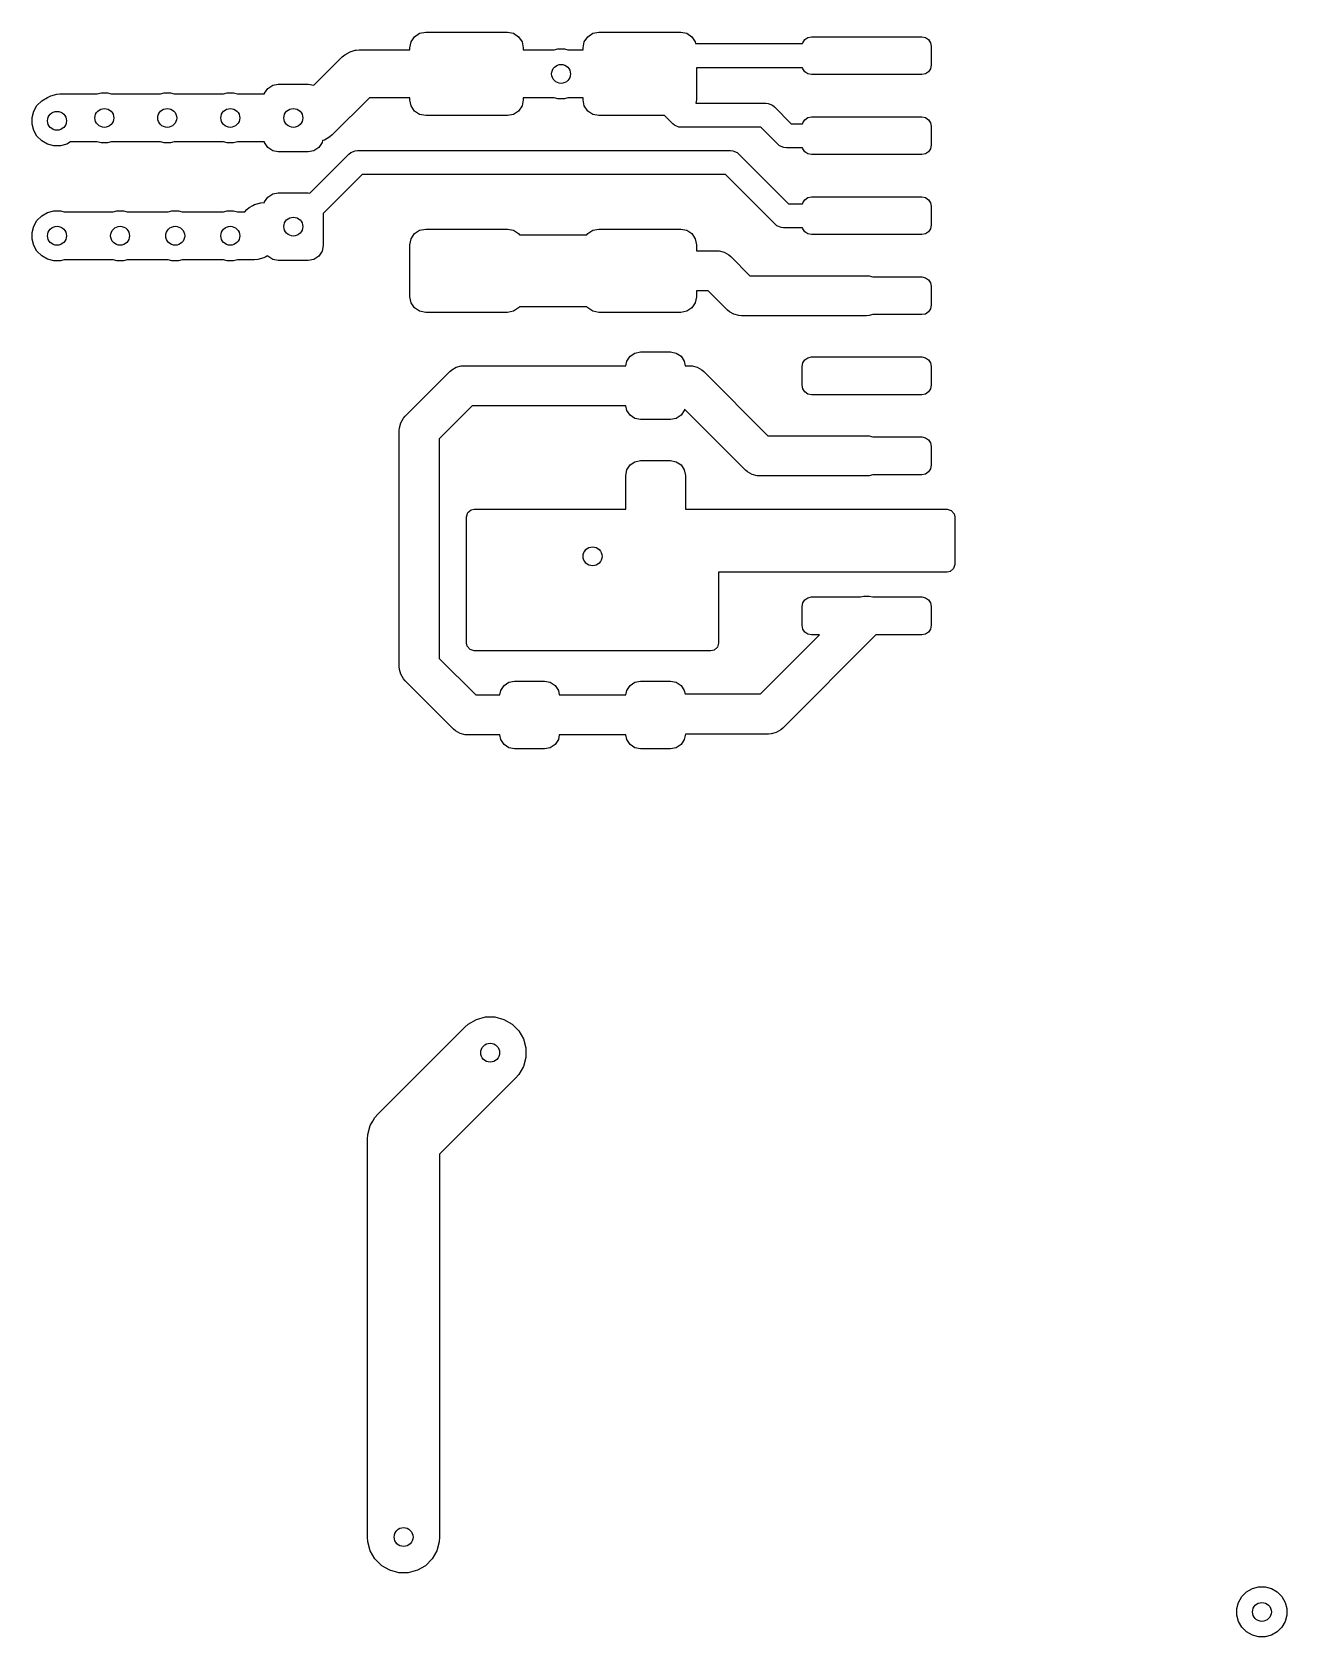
# Model space of a CAD drawing. Extents: x 0.98 to 8.13, y -3.46 to -0.83.
# Drawn here: x 2.263 to 3.047, y -2.279 to -1.277 of the extents above; entities that cross this region are included whole.
import ezdxf

# ---------------------------------------------------------------- set-up
doc = ezdxf.new("R2010")
doc.units = 0
doc.header["$MEASUREMENT"] = 0
doc.layers.add('BLACK', color=7, linetype='CONTINUOUS')

msp = doc.modelspace()

# ---------------------------------------------------------------- linework, layer by layer
at = {"layer": 'BLACK', "linetype": 'CONTINUOUS'}
for p, q in [((2.499, -1.2866), (2.4998, -1.2828)), ((2.4998, -1.2828), (2.5019, -1.2797)), ((2.5019, -1.2797), (2.5051, -1.2775)), ((2.5051, -1.2775), (2.5089, -1.2768)), ((2.5089, -1.2768), (2.56, -1.2768)), ((2.56, -1.2768), (2.5638, -1.2775)), ((2.5638, -1.2775), (2.567, -1.2797)), ((2.567, -1.2797), (2.5691, -1.2828)), ((2.5691, -1.2828), (2.5699, -1.2866)), ((2.6073, -1.2866), (2.608, -1.2828)), ((2.608, -1.2828), (2.6102, -1.2797)), ((2.6102, -1.2797), (2.6134, -1.2775)), ((2.6134, -1.2775), (2.6171, -1.2768)), ((2.6171, -1.2768), (2.6683, -1.2768)), ((2.6683, -1.2768), (2.6721, -1.2775)), ((2.6721, -1.2775), (2.6753, -1.2797)), ((2.6753, -1.2797), (2.6774, -1.2828)), ((2.6774, -1.2828), (2.6776, -1.284)), ((2.7445, -1.2834), (2.7458, -1.2815)), ((2.7458, -1.2815), (2.7477, -1.2802)), ((2.7477, -1.2802), (2.75, -1.2797)), ((2.75, -1.2797), (2.8189, -1.2797)), ((2.8189, -1.2797), (2.8212, -1.2802)), ((2.8212, -1.2802), (2.8231, -1.2815)), ((2.8231, -1.2815), (2.8244, -1.2834)), ((2.4391, -1.31), (2.4568, -1.2922)), ((2.4568, -1.2922), (2.4583, -1.291)), ((2.4583, -1.291), (2.4617, -1.289)), ((2.4583, -1.291), (2.4583, -1.291)), ((2.4617, -1.289), (2.4649, -1.2881)), ((2.4649, -1.2881), (2.4655, -1.288)), ((2.4655, -1.288), (2.4674, -1.2879)), ((2.4655, -1.288), (2.4655, -1.288)), ((2.4674, -1.2879), (2.499, -1.2879)), ((2.499, -1.2879), (2.499, -1.2866)), ((2.5699, -1.2866), (2.5699, -1.2879)), ((2.5699, -1.2879), (2.5892, -1.2879)), ((2.5892, -1.2879), (2.5914, -1.2872)), ((2.5914, -1.2872), (2.5956, -1.2872)), ((2.5956, -1.2872), (2.5978, -1.2879)), ((2.5978, -1.2879), (2.6073, -1.2879)), ((2.6073, -1.2879), (2.6073, -1.2866)), ((2.6776, -1.284), (2.7444, -1.284)), ((2.7444, -1.284), (2.7445, -1.2834)), ((2.8244, -1.2834), (2.8248, -1.2856)), ((2.8248, -1.2856), (2.8248, -1.2974)), ((2.7444, -1.299), (2.6781, -1.299)), ((2.6781, -1.299), (2.6781, -1.3191)), ((2.7445, -1.2997), (2.7444, -1.299)), ((2.7458, -1.3016), (2.7445, -1.2997)), ((2.7477, -1.3029), (2.7458, -1.3016)), ((2.75, -1.3033), (2.7477, -1.3029)), ((2.8189, -1.3033), (2.75, -1.3033)), ((2.8212, -1.3029), (2.8189, -1.3033)), ((2.8231, -1.3016), (2.8212, -1.3029)), ((2.8244, -1.2997), (2.8231, -1.3016)), ((2.8248, -1.2974), (2.8244, -1.2997)), ((2.4082, -1.315), (2.4102, -1.312)), ((2.4102, -1.312), (2.4133, -1.31)), ((2.4133, -1.31), (2.4168, -1.3093)), ((2.4168, -1.3093), (2.4355, -1.3093)), ((2.4355, -1.3093), (2.4391, -1.31)), ((2.4391, -1.31), (2.4391, -1.31)), ((2.264, -1.3262), (2.266, -1.3226)), ((2.266, -1.3226), (2.269, -1.3197)), ((2.269, -1.3197), (2.2725, -1.3176)), ((2.2725, -1.3176), (2.2729, -1.3175)), ((2.2729, -1.3175), (2.2746, -1.3166)), ((2.2746, -1.3166), (2.2784, -1.3155)), ((2.2784, -1.3155), (2.2803, -1.3154)), ((2.2784, -1.3155), (2.2784, -1.3155)), ((2.2803, -1.3154), (2.3037, -1.3154)), ((2.3037, -1.3154), (2.306, -1.3148)), ((2.306, -1.3148), (2.3101, -1.3148)), ((2.3101, -1.3148), (2.3124, -1.3154)), ((2.3124, -1.3154), (2.3431, -1.3154)), ((2.3431, -1.3154), (2.3454, -1.3148)), ((2.3454, -1.3148), (2.3495, -1.3148)), ((2.3495, -1.3148), (2.3518, -1.3154)), ((2.3518, -1.3154), (2.3825, -1.3154)), ((2.3825, -1.3154), (2.3848, -1.3148)), ((2.3848, -1.3148), (2.3889, -1.3148)), ((2.3889, -1.3148), (2.3912, -1.3154)), ((2.3912, -1.3154), (2.4081, -1.3154)), ((2.4081, -1.3154), (2.4082, -1.315)), ((2.4737, -1.3179), (2.4505, -1.341)), ((2.499, -1.3179), (2.4737, -1.3179)), ((2.499, -1.3191), (2.499, -1.3179)), ((2.4998, -1.3229), (2.499, -1.3191)), ((2.5019, -1.3261), (2.4998, -1.3229)), ((2.5691, -1.3229), (2.567, -1.3261)), ((2.5699, -1.3191), (2.5691, -1.3229)), ((2.5892, -1.3179), (2.5699, -1.3179)), ((2.5699, -1.3179), (2.5699, -1.3191)), ((2.5914, -1.3185), (2.5892, -1.3179)), ((2.5956, -1.3185), (2.5914, -1.3185)), ((2.5978, -1.3179), (2.5956, -1.3185)), ((2.6073, -1.3179), (2.5978, -1.3179)), ((2.6073, -1.3191), (2.6073, -1.3179)), ((2.608, -1.3229), (2.6073, -1.3191)), ((2.6102, -1.3261), (2.608, -1.3229)), ((2.6781, -1.3191), (2.6777, -1.3212)), ((2.6777, -1.3212), (2.7215, -1.3212)), ((2.7215, -1.3212), (2.7229, -1.3214)), ((2.7229, -1.3214), (2.7256, -1.3225)), ((2.7256, -1.3225), (2.7268, -1.3234)), ((2.7268, -1.3234), (2.7374, -1.334)), ((2.2629, -1.3301), (2.264, -1.3262)), ((2.2629, -1.3342), (2.2629, -1.3301)), ((2.5051, -1.3282), (2.5019, -1.3261)), ((2.5089, -1.3289), (2.5051, -1.3282)), ((2.56, -1.3289), (2.5089, -1.3289)), ((2.5638, -1.3282), (2.56, -1.3289)), ((2.567, -1.3261), (2.5638, -1.3282)), ((2.6134, -1.3282), (2.6102, -1.3261)), ((2.6171, -1.3289), (2.6134, -1.3282)), ((2.6582, -1.3289), (2.6171, -1.3289)), ((2.6633, -1.334), (2.6582, -1.3289)), ((2.7444, -1.334), (2.7445, -1.3334)), ((2.7445, -1.3334), (2.7458, -1.3315)), ((2.7458, -1.3315), (2.7477, -1.3302)), ((2.7477, -1.3302), (2.75, -1.3297)), ((2.75, -1.3297), (2.8189, -1.3297)), ((2.8189, -1.3297), (2.8212, -1.3302)), ((2.8212, -1.3302), (2.8231, -1.3315)), ((2.8231, -1.3315), (2.8244, -1.3334)), ((2.8244, -1.3334), (2.8248, -1.3356)), ((2.264, -1.3382), (2.2629, -1.3342)), ((2.266, -1.3418), (2.264, -1.3382)), ((2.269, -1.3447), (2.266, -1.3418)), ((2.4473, -1.3433), (2.4456, -1.3443)), ((2.449, -1.3423), (2.4473, -1.3433)), ((2.4505, -1.341), (2.449, -1.3423)), ((2.449, -1.3423), (2.449, -1.3423)), ((2.6644, -1.335), (2.6633, -1.334)), ((2.6652, -1.3353), (2.6644, -1.335)), ((2.6671, -1.3361), (2.6652, -1.3353)), ((2.6686, -1.3362), (2.6671, -1.3361)), ((2.7184, -1.3362), (2.6686, -1.3362)), ((2.7289, -1.3468), (2.7184, -1.3362)), ((2.7374, -1.334), (2.7444, -1.334)), ((2.8248, -1.3356), (2.8248, -1.3474)), ((2.2725, -1.3467), (2.269, -1.3447)), ((2.2765, -1.3478), (2.2725, -1.3467)), ((2.2806, -1.3478), (2.2765, -1.3478)), ((2.2846, -1.3467), (2.2806, -1.3478)), ((2.2869, -1.3454), (2.2846, -1.3467)), ((2.3037, -1.3454), (2.2869, -1.3454)), ((2.306, -1.346), (2.3037, -1.3454)), ((2.3101, -1.346), (2.306, -1.346)), ((2.3124, -1.3454), (2.3101, -1.346)), ((2.3431, -1.3454), (2.3124, -1.3454)), ((2.3454, -1.346), (2.3431, -1.3454)), ((2.3495, -1.346), (2.3454, -1.346)), ((2.3518, -1.3454), (2.3495, -1.346)), ((2.3825, -1.3454), (2.3518, -1.3454)), ((2.3848, -1.346), (2.3825, -1.3454)), ((2.3889, -1.346), (2.3848, -1.346)), ((2.3912, -1.3454), (2.3889, -1.346)), ((2.4081, -1.3454), (2.3912, -1.3454)), ((2.4082, -1.3458), (2.4081, -1.3454)), ((2.4102, -1.3488), (2.4082, -1.3458)), ((2.4133, -1.3509), (2.4102, -1.3488)), ((2.4168, -1.3516), (2.4133, -1.3509)), ((2.4355, -1.3516), (2.4168, -1.3516)), ((2.4391, -1.3509), (2.4355, -1.3516)), ((2.4365, -1.3774), (2.4609, -1.353)), ((2.4421, -1.3488), (2.4391, -1.3509)), ((2.4442, -1.3458), (2.4421, -1.3488)), ((2.4444, -1.3446), (2.4442, -1.3458)), ((2.4456, -1.3443), (2.4444, -1.3446)), ((2.4609, -1.353), (2.4621, -1.352)), ((2.4621, -1.352), (2.4648, -1.3509)), ((2.4648, -1.3509), (2.4662, -1.3508)), ((2.4662, -1.3508), (2.6993, -1.3508)), ((2.6993, -1.3508), (2.7008, -1.3509)), ((2.7008, -1.3509), (2.7035, -1.352)), ((2.7035, -1.352), (2.7046, -1.353)), ((2.7046, -1.353), (2.7357, -1.384)), ((2.7301, -1.3478), (2.7289, -1.3468)), ((2.7328, -1.3489), (2.7301, -1.3478)), ((2.7343, -1.349), (2.7328, -1.3489)), ((2.7444, -1.349), (2.7343, -1.349)), ((2.7445, -1.3497), (2.7444, -1.349)), ((2.7458, -1.3516), (2.7445, -1.3497)), ((2.7477, -1.3529), (2.7458, -1.3516)), ((2.75, -1.3533), (2.7477, -1.3529)), ((2.8189, -1.3533), (2.75, -1.3533)), ((2.8212, -1.3529), (2.8189, -1.3533)), ((2.8231, -1.3516), (2.8212, -1.3529)), ((2.8244, -1.3497), (2.8231, -1.3516)), ((2.8248, -1.3474), (2.8244, -1.3497)), ((2.4693, -1.3658), (2.4449, -1.3902)), ((2.6962, -1.3658), (2.4693, -1.3658)), ((2.7273, -1.3968), (2.6962, -1.3658)), ((2.402, -1.3845), (2.4058, -1.3835)), ((2.4058, -1.3835), (2.4077, -1.3833)), ((2.4058, -1.3835), (2.4058, -1.3835)), ((2.4077, -1.3833), (2.4081, -1.3833)), ((2.4081, -1.3833), (2.4082, -1.3829)), ((2.4082, -1.3829), (2.4102, -1.3799)), ((2.4102, -1.3799), (2.4133, -1.3779)), ((2.4133, -1.3779), (2.4168, -1.3772)), ((2.4168, -1.3772), (2.4355, -1.3772)), ((2.4355, -1.3772), (2.4365, -1.3774)), ((2.7444, -1.384), (2.7445, -1.3834)), ((2.7445, -1.3834), (2.7458, -1.3815)), ((2.7458, -1.3815), (2.7477, -1.3802)), ((2.7477, -1.3802), (2.75, -1.3797)), ((2.75, -1.3797), (2.8189, -1.3797)), ((2.8189, -1.3797), (2.8212, -1.3802)), ((2.8212, -1.3802), (2.8231, -1.3815)), ((2.8231, -1.3815), (2.8244, -1.3834)), ((2.8244, -1.3834), (2.8248, -1.3856)), ((2.266, -1.3944), (2.269, -1.3915)), ((2.269, -1.3915), (2.2725, -1.3895)), ((2.2725, -1.3895), (2.2765, -1.3884)), ((2.2765, -1.3884), (2.2806, -1.3884)), ((2.2806, -1.3884), (2.2829, -1.389)), ((2.2829, -1.389), (2.3136, -1.389)), ((2.3136, -1.389), (2.3159, -1.3884)), ((2.3159, -1.3884), (2.32, -1.3884)), ((2.32, -1.3884), (2.3223, -1.389)), ((2.3223, -1.389), (2.348, -1.389)), ((2.348, -1.389), (2.3503, -1.3884)), ((2.3503, -1.3884), (2.3544, -1.3884)), ((2.3544, -1.3884), (2.3567, -1.389)), ((2.3567, -1.389), (2.3825, -1.389)), ((2.3825, -1.389), (2.3848, -1.3884)), ((2.3848, -1.3884), (2.3889, -1.3884)), ((2.3889, -1.3884), (2.3912, -1.389)), ((2.3912, -1.389), (2.3958, -1.389)), ((2.3958, -1.389), (2.3971, -1.3877)), ((2.3971, -1.3877), (2.3986, -1.3864)), ((2.3986, -1.3864), (2.4009, -1.3851)), ((2.3986, -1.3864), (2.3986, -1.3864)), ((2.4009, -1.3851), (2.402, -1.3845)), ((2.4449, -1.3902), (2.4449, -1.4101)), ((2.7357, -1.384), (2.7444, -1.384)), ((2.8248, -1.3856), (2.8248, -1.3974)), ((2.2629, -1.402), (2.264, -1.398)), ((2.2629, -1.4061), (2.2629, -1.402)), ((2.264, -1.398), (2.266, -1.3944)), ((2.4998, -1.4059), (2.5019, -1.4027)), ((2.5019, -1.4027), (2.5051, -1.4006)), ((2.5051, -1.4006), (2.5089, -1.3998)), ((2.5089, -1.3998), (2.56, -1.3998)), ((2.56, -1.3998), (2.5638, -1.4006)), ((2.5638, -1.4006), (2.567, -1.4027)), ((2.567, -1.4027), (2.5675, -1.4034)), ((2.5675, -1.4034), (2.6097, -1.4034)), ((2.6097, -1.4034), (2.6102, -1.4027)), ((2.6102, -1.4027), (2.6134, -1.4006)), ((2.6134, -1.4006), (2.6171, -1.3998)), ((2.6171, -1.3998), (2.6683, -1.3998)), ((2.6683, -1.3998), (2.6721, -1.4006)), ((2.6721, -1.4006), (2.6753, -1.4027)), ((2.6753, -1.4027), (2.6774, -1.4059)), ((2.7284, -1.3978), (2.7273, -1.3968)), ((2.729, -1.398), (2.7284, -1.3978)), ((2.7311, -1.3989), (2.729, -1.398)), ((2.7326, -1.399), (2.7311, -1.3989)), ((2.7444, -1.399), (2.7326, -1.399)), ((2.7445, -1.3997), (2.7444, -1.399)), ((2.7458, -1.4016), (2.7445, -1.3997)), ((2.7477, -1.4029), (2.7458, -1.4016)), ((2.75, -1.4033), (2.7477, -1.4029)), ((2.8189, -1.4033), (2.75, -1.4033)), ((2.8212, -1.4029), (2.8189, -1.4033)), ((2.8231, -1.4016), (2.8212, -1.4029)), ((2.8244, -1.3997), (2.8231, -1.4016)), ((2.8248, -1.3974), (2.8244, -1.3997)), ((2.264, -1.4101), (2.2629, -1.4061)), ((2.266, -1.4136), (2.264, -1.4101)), ((2.269, -1.4165), (2.266, -1.4136)), ((2.4449, -1.4101), (2.4442, -1.4137)), ((2.499, -1.4096), (2.4998, -1.4059)), ((2.499, -1.4421), (2.499, -1.4096)), ((2.6774, -1.4059), (2.6781, -1.4096)), ((2.6781, -1.4096), (2.6781, -1.4134)), ((2.6781, -1.4134), (2.6906, -1.4134)), ((2.6906, -1.4134), (2.6923, -1.4135)), ((2.6923, -1.4135), (2.6954, -1.4143)), ((2.2725, -1.4186), (2.269, -1.4165)), ((2.2765, -1.4196), (2.2725, -1.4186)), ((2.2806, -1.4196), (2.2765, -1.4196)), ((2.2829, -1.419), (2.2806, -1.4196)), ((2.3136, -1.419), (2.2829, -1.419)), ((2.3159, -1.4196), (2.3136, -1.419)), ((2.32, -1.4196), (2.3159, -1.4196)), ((2.3223, -1.419), (2.32, -1.4196)), ((2.348, -1.419), (2.3223, -1.419)), ((2.3503, -1.4196), (2.348, -1.419)), ((2.3544, -1.4196), (2.3503, -1.4196)), ((2.3567, -1.419), (2.3544, -1.4196)), ((2.3825, -1.419), (2.3567, -1.419)), ((2.3848, -1.4196), (2.3825, -1.419)), ((2.3889, -1.4196), (2.3848, -1.4196)), ((2.3912, -1.419), (2.3889, -1.4196)), ((2.402, -1.419), (2.3912, -1.419)), ((2.404, -1.4189), (2.402, -1.419)), ((2.4078, -1.4179), (2.404, -1.4189)), ((2.404, -1.4189), (2.404, -1.4189)), ((2.409, -1.4172), (2.4078, -1.4179)), ((2.4101, -1.4165), (2.409, -1.4172)), ((2.4102, -1.4167), (2.4101, -1.4165)), ((2.4133, -1.4188), (2.4102, -1.4167)), ((2.4168, -1.4195), (2.4133, -1.4188)), ((2.4355, -1.4195), (2.4168, -1.4195)), ((2.4391, -1.4188), (2.4355, -1.4195)), ((2.4421, -1.4167), (2.4391, -1.4188)), ((2.4442, -1.4137), (2.4421, -1.4167)), ((2.6954, -1.4143), (2.6983, -1.416)), ((2.6983, -1.416), (2.6995, -1.417)), ((2.6995, -1.417), (2.7115, -1.429)), ((2.7115, -1.429), (2.7844, -1.429)), ((2.7844, -1.429), (2.7861, -1.4291)), ((2.7861, -1.4291), (2.7883, -1.4297)), ((2.7883, -1.4297), (2.8189, -1.4297)), ((2.8189, -1.4297), (2.8212, -1.4302)), ((2.8212, -1.4302), (2.8231, -1.4315)), ((2.8231, -1.4315), (2.8244, -1.4334)), ((2.8244, -1.4334), (2.8248, -1.4356)), ((2.4998, -1.4459), (2.499, -1.4421)), ((2.6781, -1.4421), (2.6774, -1.4459)), ((2.6855, -1.4384), (2.6781, -1.4384)), ((2.6781, -1.4384), (2.6781, -1.4421)), ((2.6975, -1.4504), (2.6855, -1.4384)), ((2.8248, -1.4356), (2.8248, -1.4474)), ((2.5019, -1.4491), (2.4998, -1.4459)), ((2.5051, -1.4512), (2.5019, -1.4491)), ((2.5089, -1.452), (2.5051, -1.4512)), ((2.56, -1.452), (2.5089, -1.452)), ((2.5638, -1.4512), (2.56, -1.452)), ((2.567, -1.4491), (2.5638, -1.4512)), ((2.5675, -1.4484), (2.567, -1.4491)), ((2.6097, -1.4484), (2.5675, -1.4484)), ((2.6102, -1.4491), (2.6097, -1.4484)), ((2.6134, -1.4512), (2.6102, -1.4491)), ((2.6171, -1.452), (2.6134, -1.4512)), ((2.6683, -1.452), (2.6171, -1.452)), ((2.6721, -1.4512), (2.6683, -1.452)), ((2.6753, -1.4491), (2.6721, -1.4512)), ((2.6774, -1.4459), (2.6753, -1.4491)), ((2.6987, -1.4515), (2.6975, -1.4504)), ((2.7015, -1.4531), (2.6987, -1.4515)), ((2.7047, -1.4539), (2.7015, -1.4531)), ((2.7883, -1.4533), (2.7861, -1.4539)), ((2.8189, -1.4533), (2.7883, -1.4533)), ((2.8212, -1.4529), (2.8189, -1.4533)), ((2.8231, -1.4516), (2.8212, -1.4529)), ((2.8244, -1.4497), (2.8231, -1.4516)), ((2.8248, -1.4474), (2.8244, -1.4497)), ((2.7063, -1.454), (2.7047, -1.4539)), ((2.7844, -1.454), (2.7063, -1.454)), ((2.7861, -1.4539), (2.7844, -1.454)), ((2.634, -1.4852), (2.6346, -1.4823)), ((2.6346, -1.4823), (2.6366, -1.4793)), ((2.6366, -1.4793), (2.6396, -1.4773)), ((2.6396, -1.4773), (2.6432, -1.4766)), ((2.6432, -1.4766), (2.6619, -1.4766)), ((2.6619, -1.4766), (2.6655, -1.4773)), ((2.6655, -1.4773), (2.6685, -1.4793)), ((2.6685, -1.4793), (2.6705, -1.4823)), ((2.6705, -1.4823), (2.6711, -1.4852)), ((2.7441, -1.4856), (2.7445, -1.4834)), ((2.7445, -1.4834), (2.7458, -1.4815)), ((2.7458, -1.4815), (2.7477, -1.4802)), ((2.7477, -1.4802), (2.75, -1.4797)), ((2.75, -1.4797), (2.8189, -1.4797)), ((2.8189, -1.4797), (2.8212, -1.4802)), ((2.8212, -1.4802), (2.8231, -1.4815)), ((2.8231, -1.4815), (2.8244, -1.4834)), ((2.8244, -1.4834), (2.8248, -1.4856)), ((2.4961, -1.5168), (2.5239, -1.4889)), ((2.5239, -1.4889), (2.5252, -1.4878)), ((2.5252, -1.4878), (2.528, -1.4862)), ((2.528, -1.4862), (2.5311, -1.4853)), ((2.5311, -1.4853), (2.5328, -1.4852)), ((2.5328, -1.4852), (2.634, -1.4852)), ((2.6711, -1.4852), (2.6739, -1.4852)), ((2.6739, -1.4852), (2.6755, -1.4853)), ((2.6755, -1.4853), (2.6786, -1.4862)), ((2.6786, -1.4862), (2.6815, -1.4878)), ((2.6815, -1.4878), (2.6827, -1.4889)), ((2.6827, -1.4889), (2.7228, -1.529)), ((2.7441, -1.4974), (2.7441, -1.4856)), ((2.8248, -1.4856), (2.8248, -1.4974)), ((2.7445, -1.4997), (2.7441, -1.4974)), ((2.7458, -1.5016), (2.7445, -1.4997)), ((2.7477, -1.5029), (2.7458, -1.5016)), ((2.75, -1.5033), (2.7477, -1.5029)), ((2.8189, -1.5033), (2.75, -1.5033)), ((2.8212, -1.5029), (2.8189, -1.5033)), ((2.8231, -1.5016), (2.8212, -1.5029)), ((2.8244, -1.4997), (2.8231, -1.5016)), ((2.8248, -1.4974), (2.8244, -1.4997)), ((2.538, -1.5102), (2.5174, -1.5308)), ((2.634, -1.5102), (2.538, -1.5102)), ((2.6346, -1.5131), (2.634, -1.5102)), ((2.6366, -1.5162), (2.6346, -1.5131)), ((2.6705, -1.5131), (2.6685, -1.5162)), ((2.6707, -1.5123), (2.6705, -1.5131)), ((2.7088, -1.5504), (2.6707, -1.5123)), ((2.4924, -1.5256), (2.4925, -1.524)), ((2.4925, -1.524), (2.4934, -1.5208)), ((2.4934, -1.5208), (2.495, -1.518)), ((2.495, -1.518), (2.4961, -1.5168)), ((2.6396, -1.5182), (2.6366, -1.5162)), ((2.6432, -1.5189), (2.6396, -1.5182)), ((2.6619, -1.5189), (2.6432, -1.5189)), ((2.6655, -1.5182), (2.6619, -1.5189)), ((2.6685, -1.5162), (2.6655, -1.5182)), ((2.4924, -1.6732), (2.4924, -1.5256)), ((2.5174, -1.5308), (2.5174, -1.6681)), ((2.7228, -1.529), (2.7844, -1.529)), ((2.7844, -1.529), (2.7861, -1.5291)), ((2.7861, -1.5291), (2.7883, -1.5297)), ((2.7883, -1.5297), (2.8189, -1.5297)), ((2.8189, -1.5297), (2.8212, -1.5302)), ((2.8212, -1.5302), (2.8231, -1.5315)), ((2.8231, -1.5315), (2.8244, -1.5334)), ((2.8244, -1.5334), (2.8248, -1.5356)), ((2.8248, -1.5356), (2.8248, -1.5474)), ((2.6339, -1.5538), (2.6346, -1.5503)), ((2.6339, -1.5748), (2.6339, -1.5538)), ((2.6346, -1.5503), (2.6366, -1.5472)), ((2.6366, -1.5472), (2.6396, -1.5452)), ((2.6396, -1.5452), (2.6432, -1.5445)), ((2.6432, -1.5445), (2.6619, -1.5445)), ((2.6619, -1.5445), (2.6655, -1.5452)), ((2.6655, -1.5452), (2.6685, -1.5472)), ((2.6685, -1.5472), (2.6705, -1.5503)), ((2.6705, -1.5503), (2.6713, -1.5538)), ((2.6713, -1.5538), (2.6713, -1.5748)), ((2.7101, -1.5515), (2.7088, -1.5504)), ((2.7129, -1.5531), (2.7101, -1.5515)), ((2.716, -1.5539), (2.7129, -1.5531)), ((2.7177, -1.554), (2.716, -1.5539)), ((2.7844, -1.554), (2.7177, -1.554)), ((2.7861, -1.5539), (2.7844, -1.554)), ((2.7883, -1.5533), (2.7861, -1.5539)), ((2.8189, -1.5533), (2.7883, -1.5533)), ((2.8212, -1.5529), (2.8189, -1.5533)), ((2.8231, -1.5516), (2.8212, -1.5529)), ((2.8244, -1.5497), (2.8231, -1.5516)), ((2.8248, -1.5474), (2.8244, -1.5497)), ((2.5344, -1.5797), (2.5352, -1.577)), ((2.5344, -1.6585), (2.5344, -1.5797)), ((2.5352, -1.577), (2.5373, -1.5752)), ((2.5373, -1.5752), (2.5393, -1.5748)), ((2.5393, -1.5748), (2.6339, -1.5748)), ((2.6713, -1.5748), (2.8347, -1.5748)), ((2.8347, -1.5748), (2.8373, -1.5756)), ((2.8373, -1.5756), (2.8391, -1.5777)), ((2.8391, -1.5777), (2.8396, -1.5797)), ((2.8396, -1.5797), (2.8396, -1.6093)), ((2.8347, -1.6142), (2.6919, -1.6142)), ((2.6919, -1.6142), (2.6919, -1.6585)), ((2.8367, -1.6137), (2.8347, -1.6142)), ((2.8388, -1.6119), (2.8367, -1.6137)), ((2.8396, -1.6093), (2.8388, -1.6119)), ((2.7441, -1.6356), (2.7445, -1.6334)), ((2.7445, -1.6334), (2.7458, -1.6315)), ((2.7458, -1.6315), (2.7477, -1.6302)), ((2.7477, -1.6302), (2.75, -1.6297)), ((2.75, -1.6297), (2.7806, -1.6297)), ((2.7806, -1.6297), (2.7828, -1.6291)), ((2.7828, -1.6291), (2.7861, -1.6291)), ((2.7861, -1.6291), (2.7883, -1.6297)), ((2.7883, -1.6297), (2.8189, -1.6297)), ((2.8189, -1.6297), (2.8212, -1.6302)), ((2.8212, -1.6302), (2.8231, -1.6315)), ((2.8231, -1.6315), (2.8244, -1.6334)), ((2.8244, -1.6334), (2.8248, -1.6356)), ((2.7441, -1.6474), (2.7441, -1.6356)), ((2.8248, -1.6356), (2.8248, -1.6474)), ((2.7181, -1.6903), (2.755, -1.6533)), ((2.7903, -1.6533), (2.7321, -1.7116)), ((2.7445, -1.6497), (2.7441, -1.6474)), ((2.7458, -1.6516), (2.7445, -1.6497)), ((2.7477, -1.6529), (2.7458, -1.6516)), ((2.75, -1.6533), (2.7477, -1.6529)), ((2.755, -1.6533), (2.75, -1.6533)), ((2.8189, -1.6533), (2.7903, -1.6533)), ((2.8212, -1.6529), (2.8189, -1.6533)), ((2.8231, -1.6516), (2.8212, -1.6529)), ((2.8244, -1.6497), (2.8231, -1.6516)), ((2.8248, -1.6474), (2.8244, -1.6497)), ((2.5349, -1.6605), (2.5344, -1.6585)), ((2.5367, -1.6626), (2.5349, -1.6605)), ((2.5393, -1.6634), (2.5367, -1.6626)), ((2.687, -1.6634), (2.5393, -1.6634)), ((2.6891, -1.6629), (2.687, -1.6634)), ((2.6912, -1.6611), (2.6891, -1.6629)), ((2.6919, -1.6585), (2.6912, -1.6611)), ((2.4925, -1.6749), (2.4924, -1.6732)), ((2.5174, -1.6681), (2.5403, -1.6909)), ((2.4934, -1.678), (2.4925, -1.6749)), ((2.495, -1.6808), (2.4934, -1.678)), ((2.4961, -1.6821), (2.495, -1.6808)), ((2.5263, -1.7123), (2.4961, -1.6821)), ((2.5579, -1.685), (2.5609, -1.683)), ((2.5609, -1.683), (2.5645, -1.6823)), ((2.5645, -1.6823), (2.5832, -1.6823)), ((2.5832, -1.6823), (2.5867, -1.683)), ((2.5867, -1.683), (2.5898, -1.685)), ((2.6366, -1.685), (2.6396, -1.683)), ((2.6396, -1.683), (2.6432, -1.6823)), ((2.6432, -1.6823), (2.6619, -1.6823)), ((2.6619, -1.6823), (2.6655, -1.683)), ((2.6655, -1.683), (2.6685, -1.685)), ((2.5403, -1.6909), (2.5553, -1.6909)), ((2.5553, -1.6909), (2.5558, -1.6881)), ((2.5558, -1.6881), (2.5579, -1.685)), ((2.5898, -1.685), (2.5918, -1.6881)), ((2.5918, -1.6881), (2.5924, -1.6909)), ((2.5924, -1.6909), (2.634, -1.6909)), ((2.634, -1.6909), (2.6346, -1.6881)), ((2.6346, -1.6881), (2.6366, -1.685)), ((2.6685, -1.685), (2.6705, -1.6881)), ((2.6705, -1.6881), (2.671, -1.6903)), ((2.671, -1.6903), (2.7181, -1.6903)), ((2.5275, -1.7134), (2.5263, -1.7123)), ((2.5304, -1.715), (2.5275, -1.7134)), ((2.728, -1.7143), (2.7249, -1.7151)), ((2.7308, -1.7127), (2.728, -1.7143)), ((2.7321, -1.7116), (2.7308, -1.7127)), ((2.5335, -1.7158), (2.5304, -1.715)), ((2.5351, -1.7159), (2.5335, -1.7158)), ((2.5553, -1.7159), (2.5351, -1.7159)), ((2.5558, -1.7188), (2.5553, -1.7159)), ((2.5579, -1.7219), (2.5558, -1.7188)), ((2.5609, -1.7239), (2.5579, -1.7219)), ((2.5645, -1.7246), (2.5609, -1.7239)), ((2.5867, -1.7239), (2.5832, -1.7246)), ((2.5898, -1.7219), (2.5867, -1.7239)), ((2.5918, -1.7188), (2.5898, -1.7219)), ((2.5924, -1.7159), (2.5918, -1.7188)), ((2.634, -1.7159), (2.5924, -1.7159)), ((2.6346, -1.7188), (2.634, -1.7159)), ((2.6366, -1.7219), (2.6346, -1.7188)), ((2.6396, -1.7239), (2.6366, -1.7219)), ((2.6432, -1.7246), (2.6396, -1.7239)), ((2.6655, -1.7239), (2.6619, -1.7246)), ((2.6685, -1.7219), (2.6655, -1.7239)), ((2.6705, -1.7188), (2.6685, -1.7219)), ((2.6713, -1.7153), (2.6705, -1.7188)), ((2.7232, -1.7153), (2.6713, -1.7153)), ((2.7249, -1.7151), (2.7232, -1.7153)), ((2.5832, -1.7246), (2.5645, -1.7246)), ((2.6619, -1.7246), (2.6432, -1.7246)), ((2.5355, -1.8965), (2.5406, -1.8936)), ((2.5406, -1.8936), (2.5463, -1.8921)), ((2.5463, -1.8921), (2.5521, -1.8921)), ((2.5521, -1.8921), (2.5578, -1.8936)), ((2.5578, -1.8936), (2.5629, -1.8965)), ((2.4792, -1.9526), (2.5333, -1.8985)), ((2.5333, -1.8985), (2.5355, -1.8965)), ((2.5629, -1.8965), (2.5671, -1.9007)), ((2.5671, -1.9007), (2.57, -1.9058)), ((2.57, -1.9058), (2.5715, -1.9114)), ((2.5715, -1.9114), (2.5715, -1.9173)), ((2.57, -1.923), (2.5671, -1.9281)), ((2.5715, -1.9173), (2.57, -1.923)), ((2.5651, -1.9303), (2.5176, -1.9778)), ((2.5671, -1.9281), (2.5651, -1.9303)), ((2.4759, -1.9571), (2.4772, -1.9548)), ((2.4772, -1.9548), (2.4792, -1.9526)), ((2.4728, -1.9656), (2.4743, -1.9599)), ((2.4743, -1.9599), (2.4759, -1.9571)), ((2.4726, -1.9685), (2.4728, -1.9656)), ((2.4726, -2.217), (2.4726, -1.9685)), ((2.5176, -1.9778), (2.5176, -2.217)), ((2.4728, -2.22), (2.4726, -2.217)), ((2.4743, -2.2256), (2.4728, -2.22)), ((2.4772, -2.2307), (2.4743, -2.2256)), ((2.5159, -2.2256), (2.5129, -2.2307)), ((2.5174, -2.22), (2.5159, -2.2256)), ((2.5176, -2.217), (2.5174, -2.22)), ((2.4814, -2.2349), (2.4772, -2.2307)), ((2.4865, -2.2378), (2.4814, -2.2349)), ((2.5088, -2.2349), (2.5037, -2.2378)), ((2.5129, -2.2307), (2.5088, -2.2349)), ((2.4921, -2.2393), (2.4865, -2.2378)), ((2.498, -2.2393), (2.4921, -2.2393)), ((2.5037, -2.2378), (2.498, -2.2393)), ((3.0169, -2.2578), (3.019, -2.2542)), ((3.019, -2.2542), (3.0219, -2.2513)), ((3.0219, -2.2513), (3.0255, -2.2492)), ((3.0255, -2.2492), (3.0294, -2.2482)), ((3.0294, -2.2482), (3.0336, -2.2482)), ((3.0336, -2.2482), (3.0375, -2.2492)), ((3.0375, -2.2492), (3.0411, -2.2513)), ((3.0411, -2.2513), (3.044, -2.2542)), ((3.044, -2.2542), (3.046, -2.2578)), ((3.0159, -2.2617), (3.0169, -2.2578)), ((3.0159, -2.2658), (3.0159, -2.2617)), ((3.0169, -2.2698), (3.0159, -2.2658)), ((3.046, -2.2578), (3.0471, -2.2617)), ((3.0471, -2.2658), (3.046, -2.2698)), ((3.0471, -2.2617), (3.0471, -2.2658)), ((3.019, -2.2734), (3.0169, -2.2698)), ((3.0219, -2.2763), (3.019, -2.2734)), ((3.044, -2.2734), (3.0411, -2.2763)), ((3.046, -2.2698), (3.044, -2.2734)), ((3.0255, -2.2783), (3.0219, -2.2763)), ((3.0294, -2.2794), (3.0255, -2.2783)), ((3.0336, -2.2794), (3.0294, -2.2794)), ((3.0375, -2.2783), (3.0336, -2.2794)), ((3.0411, -2.2763), (3.0375, -2.2783))]:
    msp.add_line(p, q, dxfattribs=at)
at = {"layer": 'BLACK'}
for centre in [(2.5935, -1.3029), (2.2785, -1.3322), (2.3081, -1.3304), (2.3474, -1.3304), (2.3868, -1.3304), (2.4262, -1.3304), (2.4262, -1.3983), (2.2785, -1.404), (2.3179, -1.404), (2.3524, -1.404), (2.3868, -1.404), (2.6132, -1.6043), (2.5492, -1.9144), (2.4951, -2.217), (3.0315, -2.2638)]:
    msp.add_circle(centre, 0.00591, dxfattribs=at)

doc.saveas('drawing.dxf')
